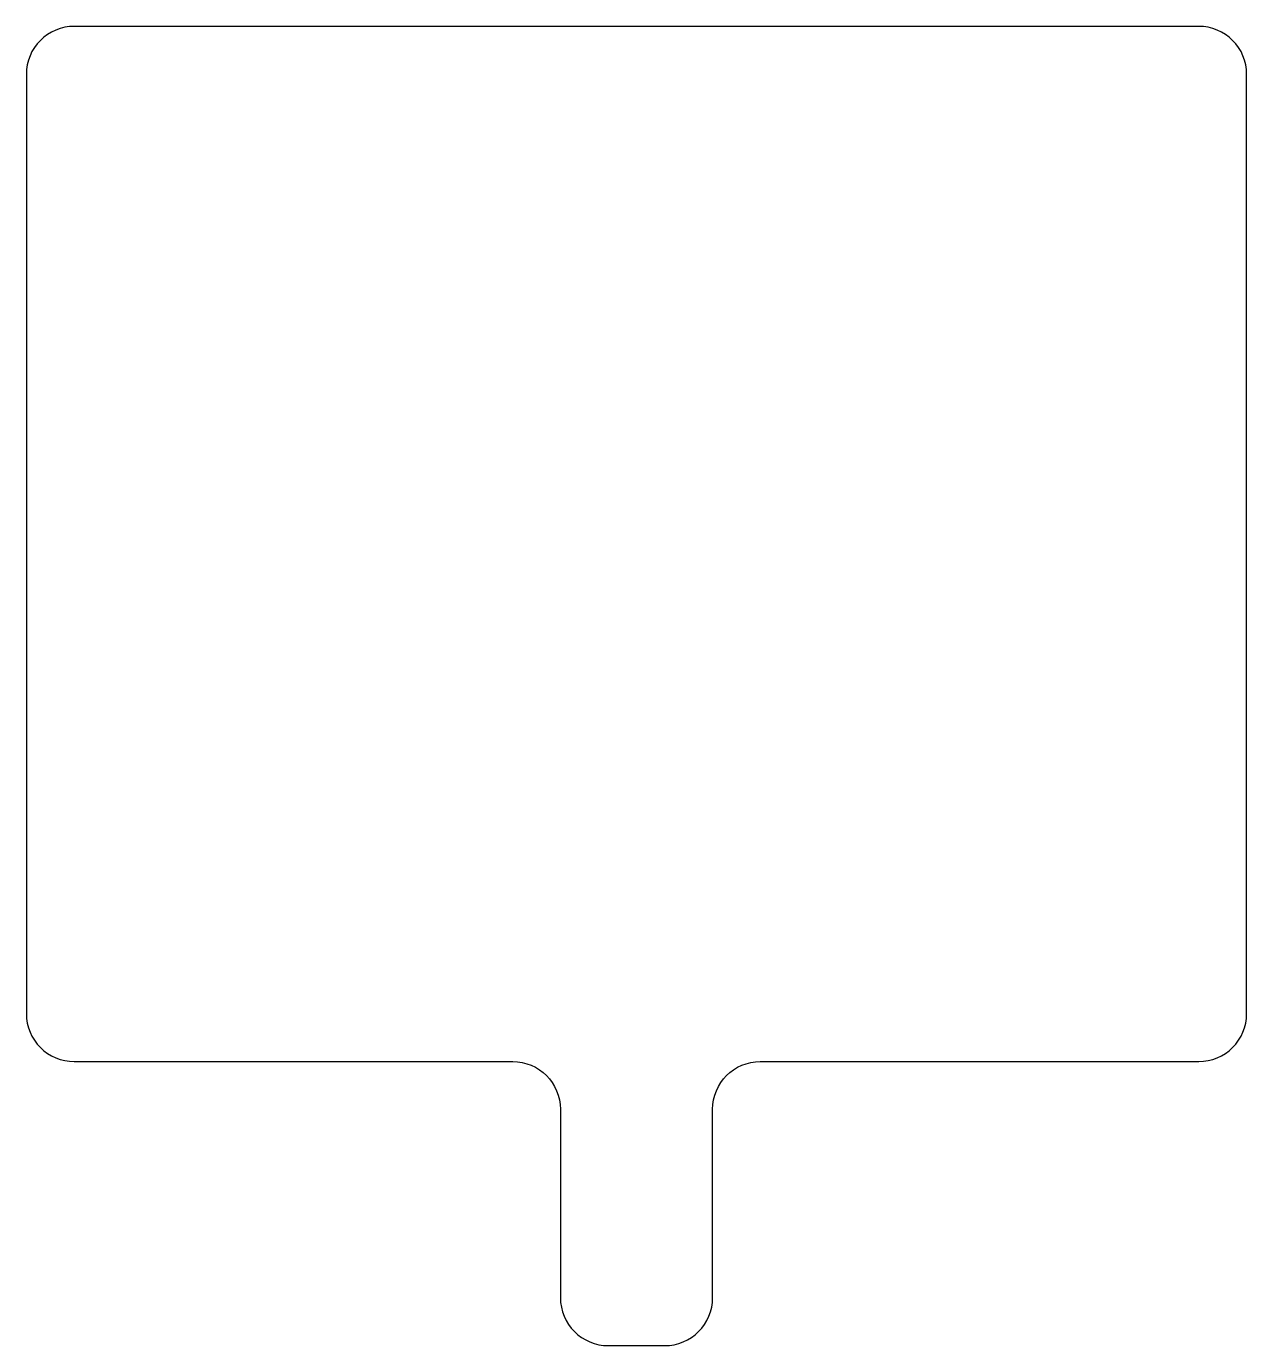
# Model space of a CAD drawing. Header units: millimetres. Extents: x -56 to -4.9, y -99.4 to -44.2.
import ezdxf

# ---------------------------------------------------------------- set-up
doc = ezdxf.new("R2010")
doc.units = ezdxf.units.MM
doc.layers.get('0').update_dxf_attribs({"linetype": 'CONTINUOUS'})

msp = doc.modelspace()

# ---------------------------------------------------------------- linework, layer by layer
msp.add_lwpolyline([(-29.241, -99.415, 0.414214), (-27.241, -97.415), (-27.241, -89.515, -0.414213), (-25.241, -87.515), (-6.867, -87.515, 0.414214), (-4.867, -85.515), (-4.867, -46.151, 0.414214), (-6.867, -44.151), (-53.991, -44.151, 0.414214), (-55.991, -46.151), (-55.991, -85.515, 0.414214), (-53.991, -87.515), (-35.617, -87.515, -0.414213), (-33.617, -89.515), (-33.617, -97.415, 0.414214), (-31.617, -99.415)], format="xyb", close=True)

doc.saveas('drawing.dxf')
